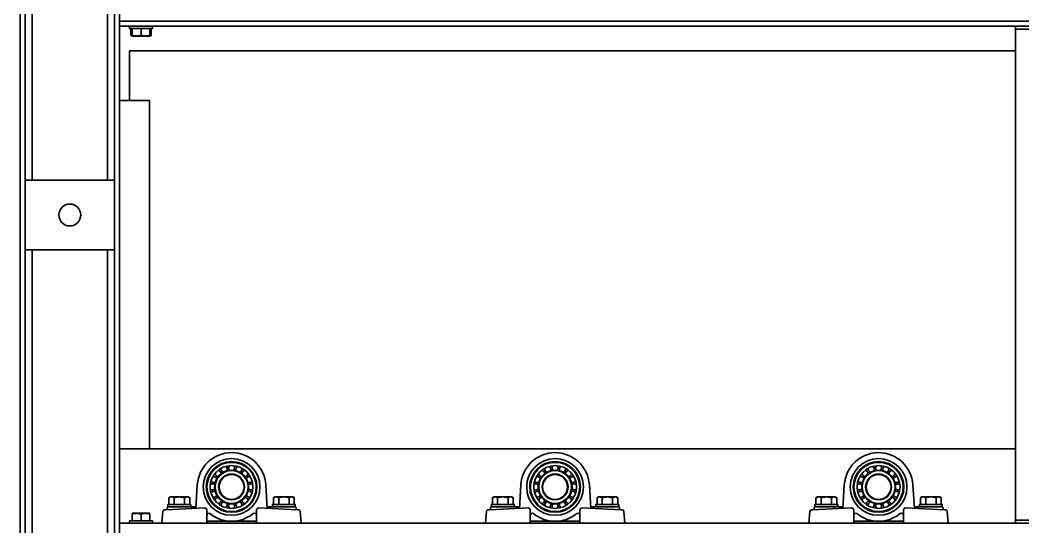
# Model space of a CAD drawing. Header units: millimetres. Extents: x -8400 to 8400, y -5940 to 5940.
# Drawn here: x -5671 to -4664, y 1537 to 2047 of the extents above; entities that cross this region are included whole.
import ezdxf

# ---------------------------------------------------------------- set-up
doc = ezdxf.new("R2010")
doc.units = ezdxf.units.MM
doc.layers.add('粗实线层', color=7, linetype='Continuous', lineweight=35)

msp = doc.modelspace()

# ---------------------------------------------------------------- linework, layer by layer
at = {"layer": '粗实线层', "linetype": 'Continuous', "lineweight": 35}
for points in [[(-5671.342, -151.23), (-5671.342, 4440.77)], [(-5666.342, -151.23), (-5666.342, 4440.77)], [(-5576.342, -151.23), (-5576.342, 4440.77)], [(-5571.342, 4440.77), (-5571.342, -151.23)], [(-5659.342, 1885.825), (-5659.342, 2415.77)], [(-5583.342, 2415.77), (-5583.342, 1885.825)], [(-5571.342, 2045.77), (-1771.342, 2045.77)], [(-5571.342, 2043.204), (-5571.342, 2040.77), (-1771.342, 2040.77), (-1771.342, 2043.204)], [(-5561.342, 2040.77), (-5561.342, 2038.27), (-5561.235, 2038.27), (-5560.916, 2038.27), (-5560.39, 2038.27), (-5559.668, 2038.27), (-5558.763, 2038.27), (-5557.691, 2038.27), (-5556.474, 2038.27), (-5555.133, 2038.27), (-5553.693, 2038.27), (-5552.182, 2038.27), (-5550.627, 2038.27), (-5549.057, 2038.27), (-5547.502, 2038.27), (-5545.991, 2038.27), (-5544.551, 2038.27), (-5543.21, 2038.27), (-5541.993, 2038.27), (-5540.921, 2038.27), (-5540.016, 2038.27), (-5539.294, 2038.27), (-5538.769, 2038.27), (-5538.449, 2038.27), (-5538.342, 2038.27), (-5538.342, 2040.77)], [(-5558.842, 2030.872), (-5559.158, 2030.986), (-5559.283, 2031.041), (-5559.407, 2031.102), (-5559.469, 2031.135), (-5559.531, 2031.169), (-5559.593, 2031.204), (-5559.655, 2031.241), (-5559.902, 2031.399), (-5560.146, 2031.574), (-5560.146, 2038.27)], [(-5559.585, 2031.199), (-5558.842, 2030.77), (-5558.705, 2030.77), (-5558.299, 2030.77), (-5557.636, 2030.77), (-5556.736, 2030.77), (-5555.627, 2030.77), (-5554.342, 2030.77), (-5554.485, 2030.771), (-5554.629, 2030.774), (-5554.701, 2030.776), (-5554.773, 2030.778), (-5554.844, 2030.781), (-5554.916, 2030.784), (-5555.202, 2030.802), (-5555.487, 2030.826), (-5556.054, 2030.894), (-5556.618, 2030.987), (-5557.736, 2031.241), (-5558.842, 2031.574), (-5558.842, 2038.27)], [(-5549.842, 2038.27), (-5549.842, 2031.574), (-5550.951, 2031.241), (-5552.069, 2030.987), (-5552.632, 2030.894), (-5553.199, 2030.826), (-5553.769, 2030.784), (-5554.342, 2030.77), (-5552.92, 2030.77), (-5551.405, 2030.77), (-5549.842, 2030.77), (-5548.279, 2030.77), (-5546.764, 2030.77), (-5545.342, 2030.77), (-5544.057, 2030.77), (-5542.948, 2030.77), (-5542.048, 2030.77), (-5541.385, 2030.77), (-5540.979, 2030.77), (-5540.842, 2030.77), (-5540.099, 2031.199)], [(-5549.842, 2031.574), (-5548.736, 2031.241), (-5547.618, 2030.987), (-5547.054, 2030.894), (-5546.487, 2030.826), (-5546.202, 2030.802), (-5545.916, 2030.784), (-5545.844, 2030.781), (-5545.772, 2030.778), (-5545.701, 2030.776), (-5545.629, 2030.774), (-5545.485, 2030.771), (-5545.342, 2030.77), (-5544.769, 2030.784), (-5544.199, 2030.826), (-5543.632, 2030.894), (-5543.069, 2030.987), (-5541.95, 2031.241), (-5540.842, 2031.574), (-5540.842, 2038.27)], [(-5540.839, 2031.062), (-5539.538, 2031.574), (-5539.538, 2038.27)], [(-4671.342, 1543.77), (-4671.342, 1543.873), (-4671.342, 1544.172), (-4671.342, 1544.649), (-4671.342, 1545.27), (-4671.342, 1545.994), (-4671.342, 1546.77), (-4671.342, 2034.77), (-4671.342, 2035.547), (-4671.342, 2036.27), (-4671.342, 2036.892), (-4671.342, 2037.368), (-4671.342, 2037.668), (-4671.342, 2037.77)], [(-5560.146, 2031.574), (-5558.843, 2031.061)], [(-5540.842, 2030.873), (-5540.769, 2030.895), (-5540.643, 2030.939), (-5540.518, 2030.989), (-5540.27, 2031.106), (-5540.024, 2031.243), (-5539.78, 2031.4), (-5539.538, 2031.574)], [(-4671.333, 2015.771), (-5561.342, 2015.771), (-5561.342, 1965.764)], [(-5571.342, 1965.77), (-5541.342, 1965.77), (-5541.342, 1615.77), (-5571.342, 1615.77)], [(-5659.342, 1285.779), (-5659.342, 1815.797)], [(-5583.342, 1815.797), (-5583.342, 1285.779)], [(-5541.326, 1615.77), (-4671.333, 1615.77)], [(-5521.734, 1559.77), (-5521.734, 1566.467), (-5521.094, 1566.8), (-5520.449, 1567.054), (-5520.123, 1567.147), (-5519.796, 1567.215), (-5519.467, 1567.256), (-5519.136, 1567.27), (-5519.053, 1567.269), (-5518.971, 1567.267), (-5518.929, 1567.265), (-5518.888, 1567.262), (-5518.846, 1567.26), (-5518.805, 1567.256), (-5518.64, 1567.239), (-5518.475, 1567.214), (-5518.148, 1567.146), (-5517.822, 1567.053), (-5517.177, 1566.799), (-5516.538, 1566.467), (-5516.538, 1559.77)], [(-5500.95, 1566.467), (-5502.342, 1567.27), (-5502.479, 1567.27), (-5502.885, 1567.27), (-5503.548, 1567.27), (-5504.448, 1567.27), (-5505.557, 1567.27), (-5506.842, 1567.27), (-5508.264, 1567.27), (-5509.779, 1567.27), (-5511.342, 1567.27), (-5512.905, 1567.27), (-5514.42, 1567.27), (-5515.842, 1567.27), (-5517.127, 1567.27), (-5518.236, 1567.27), (-5519.136, 1567.27), (-5519.799, 1567.27), (-5520.205, 1567.27), (-5520.342, 1567.27), (-5521.734, 1566.467)], [(-5516.538, 1566.467), (-5515.901, 1566.642), (-5515.258, 1566.8), (-5515.096, 1566.836), (-5514.934, 1566.872), (-5514.772, 1566.906), (-5514.61, 1566.939), (-5514.285, 1566.999), (-5513.96, 1567.055), (-5513.308, 1567.148), (-5512.655, 1567.215), (-5511.999, 1567.256), (-5511.342, 1567.27), (-5510.682, 1567.256), (-5510.02, 1567.214), (-5509.937, 1567.207), (-5509.854, 1567.2), (-5509.771, 1567.192), (-5509.689, 1567.183), (-5509.524, 1567.166), (-5509.359, 1567.146), (-5509.031, 1567.102), (-5508.705, 1567.052), (-5508.057, 1566.935), (-5507.415, 1566.797), (-5506.778, 1566.641), (-5506.146, 1566.467), (-5506.146, 1559.77)], [(-5506.146, 1566.467), (-5505.506, 1566.8), (-5504.86, 1567.054), (-5504.535, 1567.147), (-5504.208, 1567.215), (-5503.879, 1567.256), (-5503.548, 1567.27), (-5503.465, 1567.269), (-5503.382, 1567.267), (-5503.341, 1567.265), (-5503.299, 1567.262), (-5503.258, 1567.26), (-5503.216, 1567.256), (-5503.051, 1567.239), (-5502.887, 1567.214), (-5502.559, 1567.146), (-5502.234, 1567.053), (-5501.589, 1566.799), (-5500.95, 1566.467), (-5500.95, 1559.77)], [(-5416.734, 1566.467), (-5415.342, 1567.27), (-5415.205, 1567.27), (-5414.799, 1567.27), (-5414.136, 1567.27), (-5414.467, 1567.256), (-5414.796, 1567.215), (-5415.123, 1567.147), (-5415.449, 1567.054), (-5416.094, 1566.8), (-5416.734, 1566.467), (-5416.734, 1559.77)], [(-5395.95, 1559.77), (-5395.95, 1566.467), (-5396.588, 1566.799), (-5397.234, 1567.053), (-5397.559, 1567.146), (-5397.887, 1567.214), (-5398.051, 1567.239), (-5398.216, 1567.256), (-5398.258, 1567.26), (-5398.299, 1567.262), (-5398.341, 1567.265), (-5398.382, 1567.267), (-5398.465, 1567.269), (-5398.548, 1567.27), (-5399.448, 1567.27), (-5400.557, 1567.27), (-5401.842, 1567.27), (-5403.264, 1567.27), (-5404.779, 1567.27), (-5406.342, 1567.27), (-5407.905, 1567.27), (-5409.42, 1567.27), (-5410.842, 1567.27), (-5412.127, 1567.27), (-5413.236, 1567.27), (-5414.136, 1567.27), (-5414.053, 1567.269), (-5413.971, 1567.267), (-5413.929, 1567.265), (-5413.888, 1567.262), (-5413.846, 1567.26), (-5413.805, 1567.256), (-5413.64, 1567.239), (-5413.475, 1567.214), (-5413.148, 1567.146), (-5412.822, 1567.053), (-5412.177, 1566.799), (-5411.538, 1566.467), (-5411.538, 1559.77)], [(-5411.538, 1566.467), (-5410.901, 1566.642), (-5410.258, 1566.8), (-5410.096, 1566.836), (-5409.934, 1566.872), (-5409.772, 1566.906), (-5409.61, 1566.939), (-5409.285, 1566.999), (-5408.96, 1567.055), (-5408.308, 1567.148), (-5407.655, 1567.215), (-5407, 1567.256), (-5406.342, 1567.27), (-5405.682, 1567.256), (-5405.02, 1567.214), (-5404.937, 1567.207), (-5404.854, 1567.2), (-5404.771, 1567.192), (-5404.689, 1567.183), (-5404.524, 1567.166), (-5404.359, 1567.146), (-5404.031, 1567.102), (-5403.705, 1567.052), (-5403.057, 1566.935), (-5402.415, 1566.797), (-5401.778, 1566.641), (-5401.146, 1566.467), (-5401.146, 1559.77)], [(-5401.146, 1566.467), (-5400.506, 1566.8), (-5399.86, 1567.054), (-5399.535, 1567.147), (-5399.208, 1567.215), (-5398.879, 1567.256), (-5398.548, 1567.27), (-5397.885, 1567.27), (-5397.479, 1567.27), (-5397.342, 1567.27), (-5395.95, 1566.467)], [(-5196.734, 1566.467), (-5195.342, 1567.27), (-5195.205, 1567.27), (-5194.799, 1567.27), (-5194.136, 1567.27), (-5194.467, 1567.256), (-5194.796, 1567.215), (-5195.123, 1567.147), (-5195.449, 1567.054), (-5196.094, 1566.8), (-5196.734, 1566.467), (-5196.734, 1559.77)], [(-5175.95, 1566.467), (-5177.342, 1567.27), (-5177.479, 1567.27), (-5177.885, 1567.27), (-5178.548, 1567.27), (-5179.448, 1567.27), (-5180.557, 1567.27), (-5181.842, 1567.27), (-5183.264, 1567.27), (-5184.779, 1567.27), (-5186.342, 1567.27), (-5187.905, 1567.27), (-5189.42, 1567.27), (-5190.842, 1567.27), (-5192.127, 1567.27), (-5193.236, 1567.27), (-5194.136, 1567.27), (-5194.053, 1567.269), (-5193.971, 1567.267), (-5193.929, 1567.265), (-5193.888, 1567.262), (-5193.846, 1567.26), (-5193.805, 1567.256), (-5193.64, 1567.239), (-5193.475, 1567.214), (-5193.148, 1567.146), (-5192.822, 1567.053), (-5192.177, 1566.799), (-5191.538, 1566.467)], [(-5191.538, 1559.77), (-5191.538, 1566.467), (-5190.901, 1566.642), (-5190.258, 1566.8), (-5190.096, 1566.836), (-5189.934, 1566.872), (-5189.772, 1566.906), (-5189.61, 1566.939), (-5189.285, 1566.999), (-5188.96, 1567.055), (-5188.308, 1567.148), (-5187.655, 1567.215), (-5186.999, 1567.256), (-5186.342, 1567.27), (-5185.682, 1567.256), (-5185.02, 1567.214), (-5184.937, 1567.207), (-5184.854, 1567.2), (-5184.771, 1567.192), (-5184.689, 1567.183), (-5184.524, 1567.166), (-5184.359, 1567.146), (-5184.031, 1567.102), (-5183.705, 1567.052), (-5183.057, 1566.935), (-5182.415, 1566.797), (-5181.778, 1566.641), (-5181.146, 1566.467), (-5181.146, 1559.77)], [(-5181.146, 1566.467), (-5180.506, 1566.8), (-5179.86, 1567.054), (-5179.535, 1567.147), (-5179.208, 1567.215), (-5178.879, 1567.256), (-5178.548, 1567.27), (-5178.465, 1567.269), (-5178.382, 1567.267), (-5178.341, 1567.265), (-5178.299, 1567.262), (-5178.258, 1567.26), (-5178.216, 1567.256), (-5178.051, 1567.239), (-5177.887, 1567.214), (-5177.559, 1567.146), (-5177.234, 1567.053), (-5176.588, 1566.799), (-5175.95, 1566.467), (-5175.95, 1559.77)], [(-5091.734, 1566.467), (-5090.342, 1567.27), (-5090.205, 1567.27), (-5089.799, 1567.27), (-5089.136, 1567.27), (-5089.467, 1567.256), (-5089.796, 1567.215), (-5090.123, 1567.147), (-5090.449, 1567.054), (-5091.094, 1566.8), (-5091.734, 1566.467), (-5091.734, 1559.77)], [(-5070.95, 1566.467), (-5072.342, 1567.27), (-5072.479, 1567.27), (-5072.885, 1567.27), (-5073.548, 1567.27), (-5074.448, 1567.27), (-5075.557, 1567.27), (-5076.842, 1567.27), (-5078.264, 1567.27), (-5079.779, 1567.27), (-5081.342, 1567.27), (-5082.905, 1567.27), (-5084.42, 1567.27), (-5085.842, 1567.27), (-5087.127, 1567.27), (-5088.236, 1567.27), (-5089.136, 1567.27), (-5089.053, 1567.269), (-5088.971, 1567.267), (-5088.929, 1567.265), (-5088.888, 1567.262), (-5088.846, 1567.26), (-5088.805, 1567.256), (-5088.64, 1567.239), (-5088.475, 1567.214), (-5088.148, 1567.146), (-5087.822, 1567.053), (-5087.177, 1566.799), (-5086.538, 1566.467), (-5086.538, 1559.77)], [(-5086.538, 1566.467), (-5085.901, 1566.642), (-5085.258, 1566.8), (-5085.096, 1566.836), (-5084.934, 1566.872), (-5084.772, 1566.906), (-5084.61, 1566.939), (-5084.285, 1566.999), (-5083.96, 1567.055), (-5083.308, 1567.148), (-5082.655, 1567.215), (-5081.999, 1567.256), (-5081.342, 1567.27), (-5080.682, 1567.256), (-5080.02, 1567.214), (-5079.937, 1567.207), (-5079.854, 1567.2), (-5079.771, 1567.192), (-5079.689, 1567.183), (-5079.524, 1567.166), (-5079.359, 1567.146), (-5079.031, 1567.102), (-5078.705, 1567.052), (-5078.057, 1566.935), (-5077.415, 1566.797), (-5076.778, 1566.641), (-5076.146, 1566.467)], [(-5076.146, 1559.77), (-5076.146, 1566.467), (-5075.506, 1566.8), (-5074.86, 1567.054), (-5074.535, 1567.147), (-5074.208, 1567.215), (-5073.879, 1567.256), (-5073.548, 1567.27), (-5073.465, 1567.269), (-5073.382, 1567.267), (-5073.341, 1567.265), (-5073.299, 1567.262), (-5073.258, 1567.26), (-5073.216, 1567.256), (-5073.051, 1567.239), (-5072.887, 1567.214), (-5072.559, 1567.146), (-5072.234, 1567.053), (-5071.589, 1566.799), (-5070.95, 1566.467), (-5070.95, 1559.77)], [(-4871.734, 1559.77), (-4871.734, 1566.467), (-4871.094, 1566.8), (-4870.449, 1567.054), (-4870.123, 1567.147), (-4869.796, 1567.215), (-4869.467, 1567.256), (-4869.136, 1567.27), (-4869.053, 1567.269), (-4868.971, 1567.267), (-4868.929, 1567.265), (-4868.888, 1567.262), (-4868.846, 1567.26), (-4868.805, 1567.256), (-4868.64, 1567.239), (-4868.475, 1567.214), (-4868.148, 1567.146), (-4867.822, 1567.053), (-4867.177, 1566.799), (-4866.538, 1566.467), (-4866.538, 1559.77)], [(-4850.95, 1566.467), (-4852.342, 1567.27), (-4852.479, 1567.27), (-4852.885, 1567.27), (-4853.548, 1567.27), (-4854.448, 1567.27), (-4855.557, 1567.27), (-4856.842, 1567.27), (-4858.264, 1567.27), (-4859.779, 1567.27), (-4861.342, 1567.27), (-4862.905, 1567.27), (-4864.42, 1567.27), (-4865.842, 1567.27), (-4867.127, 1567.27), (-4868.236, 1567.27), (-4869.136, 1567.27), (-4869.799, 1567.27), (-4870.205, 1567.27), (-4870.342, 1567.27), (-4871.734, 1566.467)], [(-4866.538, 1566.467), (-4865.901, 1566.642), (-4865.258, 1566.8), (-4865.096, 1566.836), (-4864.934, 1566.872), (-4864.772, 1566.906), (-4864.61, 1566.939), (-4864.285, 1566.999), (-4863.96, 1567.055), (-4863.308, 1567.148), (-4862.655, 1567.215), (-4861.999, 1567.256), (-4861.342, 1567.27), (-4860.682, 1567.256), (-4860.02, 1567.214), (-4859.937, 1567.207), (-4859.854, 1567.2), (-4859.771, 1567.192), (-4859.689, 1567.183), (-4859.524, 1567.166), (-4859.359, 1567.146), (-4859.031, 1567.102), (-4858.705, 1567.052), (-4858.057, 1566.935), (-4857.415, 1566.797), (-4856.778, 1566.641), (-4856.146, 1566.467)], [(-4856.146, 1559.77), (-4856.146, 1566.467), (-4855.506, 1566.8), (-4854.86, 1567.054), (-4854.535, 1567.147), (-4854.208, 1567.215), (-4853.879, 1567.256), (-4853.548, 1567.27), (-4853.465, 1567.269), (-4853.382, 1567.267), (-4853.341, 1567.265), (-4853.299, 1567.262), (-4853.258, 1567.26), (-4853.216, 1567.256), (-4853.051, 1567.239), (-4852.887, 1567.214), (-4852.559, 1567.146), (-4852.234, 1567.053), (-4851.588, 1566.799), (-4850.95, 1566.467), (-4850.95, 1559.77)], [(-4766.734, 1566.467), (-4765.342, 1567.27), (-4765.205, 1567.27), (-4764.799, 1567.27), (-4764.136, 1567.27), (-4764.467, 1567.256), (-4764.796, 1567.215), (-4765.123, 1567.147), (-4765.449, 1567.054), (-4766.094, 1566.8), (-4766.734, 1566.467), (-4766.734, 1559.77)], [(-4745.95, 1559.77), (-4745.95, 1566.467), (-4746.588, 1566.799), (-4747.234, 1567.053), (-4747.559, 1567.146), (-4747.887, 1567.214), (-4748.051, 1567.239), (-4748.216, 1567.256), (-4748.258, 1567.26), (-4748.299, 1567.262), (-4748.341, 1567.265), (-4748.382, 1567.267), (-4748.465, 1567.269), (-4748.548, 1567.27), (-4749.448, 1567.27), (-4750.557, 1567.27), (-4751.842, 1567.27), (-4753.264, 1567.27), (-4754.779, 1567.27), (-4756.342, 1567.27), (-4757.905, 1567.27), (-4759.42, 1567.27), (-4760.842, 1567.27), (-4762.127, 1567.27), (-4763.236, 1567.27), (-4764.136, 1567.27), (-4764.053, 1567.269), (-4763.971, 1567.267), (-4763.929, 1567.265), (-4763.888, 1567.262), (-4763.846, 1567.26), (-4763.805, 1567.256), (-4763.64, 1567.239), (-4763.475, 1567.214), (-4763.148, 1567.146), (-4762.822, 1567.053), (-4762.177, 1566.799), (-4761.538, 1566.467)], [(-4761.538, 1559.77), (-4761.538, 1566.467), (-4760.901, 1566.642), (-4760.258, 1566.8), (-4760.096, 1566.836), (-4759.934, 1566.872), (-4759.772, 1566.906), (-4759.61, 1566.939), (-4759.285, 1566.999), (-4758.96, 1567.055), (-4758.308, 1567.148), (-4757.655, 1567.215), (-4756.999, 1567.256), (-4756.342, 1567.27), (-4755.682, 1567.256), (-4755.02, 1567.214), (-4754.937, 1567.207), (-4754.854, 1567.2), (-4754.771, 1567.192), (-4754.689, 1567.183), (-4754.524, 1567.166), (-4754.359, 1567.146), (-4754.031, 1567.102), (-4753.705, 1567.052), (-4753.057, 1566.935), (-4752.415, 1566.797), (-4751.778, 1566.641), (-4751.146, 1566.467), (-4751.146, 1559.77)], [(-4751.146, 1566.467), (-4750.506, 1566.8), (-4749.86, 1567.054), (-4749.535, 1567.147), (-4749.208, 1567.215), (-4748.879, 1567.256), (-4748.548, 1567.27), (-4747.885, 1567.27), (-4747.479, 1567.27), (-4747.342, 1567.27), (-4745.95, 1566.467)], [(-5524.902, 1554.414), (-5485.932, 1556.167)], [(-5499.842, 1557.27), (-5499.842, 1559.77), (-5499.949, 1559.77), (-5500.268, 1559.77), (-5500.794, 1559.77), (-5501.516, 1559.77), (-5502.421, 1559.77), (-5503.493, 1559.77), (-5504.71, 1559.77), (-5506.051, 1559.77), (-5507.491, 1559.77), (-5509.002, 1559.77), (-5510.557, 1559.77), (-5512.127, 1559.77), (-5513.682, 1559.77), (-5515.193, 1559.77), (-5516.633, 1559.77), (-5517.974, 1559.77), (-5519.191, 1559.77), (-5520.263, 1559.77), (-5521.168, 1559.77), (-5521.89, 1559.77), (-5522.416, 1559.77), (-5522.735, 1559.77), (-5522.842, 1559.77), (-5522.842, 1557.27), (-5522.731, 1557.27), (-5522.4, 1557.27), (-5521.856, 1557.27), (-5521.11, 1557.27), (-5520.174, 1557.27), (-5519.069, 1557.27), (-5517.814, 1557.27), (-5516.434, 1557.27), (-5514.956, 1557.27), (-5513.409, 1557.27), (-5511.821, 1557.27), (-5510.225, 1557.27), (-5508.649, 1557.27), (-5507.126, 1557.27), (-5505.684, 1557.27), (-5504.352, 1557.27), (-5503.154, 1557.27)], [(-5494.661, 1557.27), (-5513.996, 1557.27)], [(-5494.661, 1557.27), (-5503.154, 1557.27)], [(-5483.842, 1540.77), (-5483.842, 1554.17)], [(-5461.842, 1560.537), (-5461.842, 1560.535)], [(-5461.681, 1560.509), (-5461.442, 1560.271), (-5461.337, 1560.271), (-5461.029, 1560.271), (-5460.545, 1560.271), (-5459.922, 1560.271), (-5459.212, 1560.271), (-5458.472, 1560.271), (-5457.762, 1560.271), (-5457.139, 1560.271), (-5456.655, 1560.271), (-5456.347, 1560.271), (-5456.242, 1560.271), (-5456.003, 1560.509)], [(-5455.842, 1560.535), (-5455.842, 1560.537), (-5455.842, 1560.537)], [(-5423.023, 1557.27), (-5414.53, 1557.27)], [(-5414.53, 1557.27), (-5413.332, 1557.27), (-5412, 1557.27), (-5410.558, 1557.27), (-5409.035, 1557.27), (-5407.459, 1557.27), (-5405.863, 1557.27), (-5404.275, 1557.27), (-5402.728, 1557.27), (-5401.25, 1557.27), (-5399.87, 1557.27), (-5398.615, 1557.27), (-5397.51, 1557.27), (-5396.574, 1557.27), (-5395.828, 1557.27), (-5395.284, 1557.27), (-5394.953, 1557.27), (-5394.842, 1557.27), (-5394.842, 1559.77), (-5394.949, 1559.77), (-5395.268, 1559.77), (-5395.794, 1559.77), (-5396.516, 1559.77), (-5397.421, 1559.77), (-5398.493, 1559.77), (-5399.71, 1559.77), (-5401.051, 1559.77), (-5402.491, 1559.77), (-5404.002, 1559.77), (-5405.557, 1559.77), (-5407.127, 1559.77), (-5408.682, 1559.77), (-5410.193, 1559.77), (-5411.633, 1559.77), (-5412.974, 1559.77), (-5414.191, 1559.77), (-5415.263, 1559.77), (-5416.168, 1559.77), (-5416.89, 1559.77), (-5417.416, 1559.77), (-5417.735, 1559.77), (-5417.842, 1559.77), (-5417.842, 1557.27)], [(-5388.842, 1540.77), (-5389.872, 1552.544)], [(-5202.812, 1552.544), (-5203.842, 1540.77)], [(-5199.902, 1554.414), (-5160.932, 1556.167)], [(-5174.842, 1557.27), (-5174.842, 1559.77), (-5174.949, 1559.77), (-5175.268, 1559.77), (-5175.794, 1559.77), (-5176.516, 1559.77), (-5177.421, 1559.77), (-5178.493, 1559.77), (-5179.71, 1559.77), (-5181.051, 1559.77), (-5182.491, 1559.77), (-5184.002, 1559.77), (-5185.557, 1559.77), (-5187.127, 1559.77), (-5188.682, 1559.77), (-5190.193, 1559.77), (-5191.633, 1559.77), (-5192.974, 1559.77), (-5194.191, 1559.77), (-5195.263, 1559.77), (-5196.168, 1559.77), (-5196.89, 1559.77), (-5197.416, 1559.77), (-5197.735, 1559.77), (-5197.842, 1559.77), (-5197.842, 1557.27), (-5197.731, 1557.27), (-5197.4, 1557.27), (-5196.856, 1557.27), (-5196.109, 1557.27), (-5195.174, 1557.27), (-5194.069, 1557.27), (-5192.814, 1557.27), (-5191.434, 1557.27), (-5189.956, 1557.27), (-5188.409, 1557.27), (-5186.821, 1557.27), (-5185.225, 1557.27), (-5183.649, 1557.27), (-5182.126, 1557.27), (-5180.684, 1557.27), (-5179.352, 1557.27), (-5178.154, 1557.27)], [(-5169.661, 1557.27), (-5188.995, 1557.27)], [(-5169.661, 1557.27), (-5178.154, 1557.27)], [(-5158.842, 1540.77), (-5158.842, 1554.17)], [(-5136.842, 1560.537), (-5136.842, 1560.535)], [(-5136.681, 1560.509), (-5136.442, 1560.271), (-5136.337, 1560.271), (-5136.029, 1560.271), (-5135.545, 1560.271), (-5134.922, 1560.271), (-5134.212, 1560.271), (-5133.472, 1560.271), (-5132.762, 1560.271), (-5132.139, 1560.271), (-5131.655, 1560.271), (-5131.347, 1560.271), (-5131.242, 1560.271), (-5131.003, 1560.509)], [(-5130.842, 1560.535), (-5130.842, 1560.537), (-5130.842, 1560.537)], [(-5108.842, 1554.17), (-5108.842, 1540.77)], [(-5098.023, 1557.27), (-5089.53, 1557.27)], [(-5089.53, 1557.27), (-5088.332, 1557.27), (-5087, 1557.27), (-5085.558, 1557.27), (-5084.035, 1557.27), (-5082.459, 1557.27), (-5080.863, 1557.27), (-5079.275, 1557.27), (-5077.728, 1557.27), (-5076.25, 1557.27), (-5074.87, 1557.27), (-5073.615, 1557.27), (-5072.51, 1557.27), (-5071.574, 1557.27), (-5070.828, 1557.27), (-5070.284, 1557.27), (-5069.953, 1557.27), (-5069.842, 1557.27), (-5069.842, 1559.77), (-5069.949, 1559.77), (-5070.268, 1559.77), (-5070.794, 1559.77), (-5071.516, 1559.77), (-5072.421, 1559.77), (-5073.493, 1559.77), (-5074.71, 1559.77), (-5076.051, 1559.77), (-5077.491, 1559.77), (-5079.002, 1559.77), (-5080.557, 1559.77), (-5082.127, 1559.77), (-5083.682, 1559.77), (-5085.193, 1559.77), (-5086.633, 1559.77), (-5087.974, 1559.77), (-5089.191, 1559.77), (-5090.263, 1559.77), (-5091.168, 1559.77), (-5091.89, 1559.77), (-5092.415, 1559.77), (-5092.735, 1559.77), (-5092.842, 1559.77), (-5092.842, 1557.27)], [(-5063.842, 1540.77), (-5064.872, 1552.544)], [(-4849.842, 1557.27), (-4849.842, 1559.77), (-4849.949, 1559.77), (-4850.268, 1559.77), (-4850.794, 1559.77), (-4851.516, 1559.77), (-4852.421, 1559.77), (-4853.493, 1559.77), (-4854.71, 1559.77), (-4856.051, 1559.77), (-4857.491, 1559.77), (-4859.002, 1559.77), (-4860.557, 1559.77), (-4862.127, 1559.77), (-4863.682, 1559.77), (-4865.193, 1559.77), (-4866.633, 1559.77), (-4867.974, 1559.77), (-4869.191, 1559.77), (-4870.263, 1559.77), (-4871.168, 1559.77), (-4871.89, 1559.77), (-4872.415, 1559.77), (-4872.735, 1559.77), (-4872.842, 1559.77), (-4872.842, 1557.27), (-4872.731, 1557.27), (-4872.4, 1557.27), (-4871.856, 1557.27), (-4871.11, 1557.27), (-4870.174, 1557.27), (-4869.069, 1557.27), (-4867.814, 1557.27), (-4866.434, 1557.27), (-4864.956, 1557.27), (-4863.409, 1557.27), (-4861.821, 1557.27), (-4860.225, 1557.27), (-4858.649, 1557.27), (-4857.126, 1557.27), (-4855.684, 1557.27), (-4854.352, 1557.27), (-4853.154, 1557.27), (-4844.661, 1557.27)], [(-4844.661, 1557.27), (-4863.995, 1557.27)], [(-4811.842, 1560.537), (-4811.842, 1560.535)], [(-4811.681, 1560.509), (-4811.442, 1560.271), (-4811.337, 1560.271), (-4811.029, 1560.271), (-4810.545, 1560.271), (-4809.922, 1560.271), (-4809.212, 1560.271), (-4808.472, 1560.271), (-4807.762, 1560.271), (-4807.139, 1560.271), (-4806.655, 1560.271), (-4806.347, 1560.271), (-4806.242, 1560.271), (-4806.003, 1560.509)], [(-4805.842, 1560.535), (-4805.842, 1560.537), (-4805.842, 1560.537)], [(-4773.023, 1557.27), (-4764.53, 1557.27)], [(-4764.53, 1557.27), (-4763.332, 1557.27), (-4762, 1557.27), (-4760.558, 1557.27), (-4759.035, 1557.27), (-4757.459, 1557.27), (-4755.863, 1557.27), (-4754.275, 1557.27), (-4752.728, 1557.27), (-4751.25, 1557.27), (-4749.87, 1557.27), (-4748.615, 1557.27), (-4747.51, 1557.27), (-4746.574, 1557.27), (-4745.827, 1557.27), (-4745.284, 1557.27), (-4744.953, 1557.27), (-4744.842, 1557.27), (-4744.842, 1559.77), (-4744.949, 1559.77), (-4745.268, 1559.77), (-4745.794, 1559.77), (-4746.516, 1559.77), (-4747.421, 1559.77), (-4748.493, 1559.77), (-4749.71, 1559.77), (-4751.051, 1559.77), (-4752.491, 1559.77), (-4754.002, 1559.77), (-4755.557, 1559.77), (-4757.127, 1559.77), (-4758.682, 1559.77), (-4760.193, 1559.77), (-4761.633, 1559.77), (-4762.974, 1559.77), (-4764.191, 1559.77), (-4765.263, 1559.77), (-4766.168, 1559.77), (-4766.89, 1559.77), (-4767.416, 1559.77), (-4767.735, 1559.77), (-4767.842, 1559.77), (-4767.842, 1557.27)], [(-4738.842, 1540.77), (-4739.872, 1552.544)], [(-5538.342, 1540.77), (-5538.342, 1543.27), (-5538.449, 1543.27), (-5538.769, 1543.27), (-5539.294, 1543.27), (-5540.016, 1543.27), (-5540.921, 1543.27), (-5541.993, 1543.27), (-5543.21, 1543.27), (-5544.551, 1543.27), (-5545.991, 1543.27), (-5547.502, 1543.27), (-5549.057, 1543.27), (-5550.627, 1543.27), (-5552.182, 1543.27), (-5553.693, 1543.27), (-5555.133, 1543.27), (-5556.474, 1543.27), (-5557.691, 1543.27), (-5558.763, 1543.27), (-5559.668, 1543.27), (-5560.39, 1543.27), (-5560.916, 1543.27), (-5561.235, 1543.27), (-5561.342, 1543.27), (-5561.342, 1540.77)], [(-5558.842, 1550.77), (-5558.705, 1550.77), (-5558.299, 1550.77), (-5557.636, 1550.77), (-5556.736, 1550.77), (-5555.627, 1550.77), (-5554.342, 1550.77), (-5552.92, 1550.77), (-5551.405, 1550.77), (-5549.842, 1550.77), (-5548.279, 1550.77), (-5546.764, 1550.77), (-5545.342, 1550.77), (-5545.199, 1550.77), (-5545.055, 1550.767), (-5544.983, 1550.765), (-5544.911, 1550.762), (-5544.84, 1550.76), (-5544.768, 1550.756), (-5544.482, 1550.739), (-5544.197, 1550.715), (-5543.63, 1550.647), (-5543.066, 1550.553), (-5541.948, 1550.299), (-5540.842, 1549.967), (-5540.842, 1543.27)], [(-5558.842, 1543.27), (-5558.842, 1549.967), (-5557.733, 1550.3), (-5556.615, 1550.554), (-5556.052, 1550.647), (-5555.485, 1550.715), (-5554.915, 1550.756), (-5554.342, 1550.77), (-5554.199, 1550.77), (-5554.055, 1550.767), (-5553.983, 1550.765), (-5553.912, 1550.762), (-5553.84, 1550.76), (-5553.768, 1550.756), (-5553.482, 1550.739), (-5553.197, 1550.715), (-5552.63, 1550.647), (-5552.066, 1550.553), (-5550.948, 1550.299), (-5549.842, 1549.967), (-5548.733, 1550.3), (-5547.615, 1550.554), (-5547.052, 1550.647), (-5546.485, 1550.715), (-5545.915, 1550.756), (-5545.342, 1550.77), (-5544.057, 1550.77), (-5542.948, 1550.77), (-5542.048, 1550.77), (-5541.385, 1550.77), (-5540.979, 1550.77), (-5540.842, 1550.77)], [(-5549.842, 1549.967), (-5549.842, 1543.27)], [(-1771.342, 1538.337), (-1771.342, 1540.77), (-5571.342, 1540.77), (-5571.342, 1538.337)]]:
    msp.add_lwpolyline(points, dxfattribs=at)
for points in [[(-4621.342, 2040.77), (-4621.342, 2037.77), (-4671.342, 2037.77), (-4671.342, 2040.77)], [(-5576.342, 1885.77), (-5666.342, 1885.77), (-5666.342, 1815.77), (-5576.342, 1815.77)], [(-4621.342, 1540.77), (-4621.342, 1543.77), (-4671.342, 1543.77), (-4671.342, 1540.77)]]:
    msp.add_lwpolyline(points, close=True, dxfattribs=at)
for points in [[(-5494.755, 1555.77), (-5493.275, 1579.426, -0.93936645), (-5424.409, 1579.426), (-5422.929, 1555.77)], [(-5422.929, 1555.77), (-5424.409, 1579.426, 0.93936645), (-5493.275, 1579.425)], [(-5169.755, 1555.77), (-5168.275, 1579.426, -0.9393668), (-5099.409, 1579.426), (-5097.929, 1555.77)], [(-5097.929, 1555.77), (-5099.409, 1579.425, 0.9393668), (-5168.275, 1579.426), (-5169.755, 1555.77)], [(-4844.755, 1555.77), (-4843.275, 1579.426, -0.93936645), (-4774.409, 1579.426), (-4772.929, 1555.77)], [(-4772.929, 1555.77), (-4774.409, 1579.426, 0.93936645), (-4843.275, 1579.425)], [(-5473.741, 1585.457, 0.33525735), (-5476.627, 1587.637, 0.10167878), (-5477.809, 1587.394)], [(-5439.875, 1587.394, 0.10167428), (-5441.057, 1587.637, 0.33526275), (-5443.943, 1585.457)], [(-5148.741, 1585.457, 0.33527058), (-5151.627, 1587.637, 0.10166555), (-5152.809, 1587.394)], [(-5114.875, 1587.394, 0.10167878), (-5116.057, 1587.637, 0.33525735), (-5118.943, 1585.457)], [(-4823.741, 1585.457, 0.33528381), (-4826.627, 1587.637, 0.10167428), (-4827.809, 1587.394)], [(-4789.874, 1587.394, 0.10166555), (-4791.057, 1587.637, 0.33528381), (-4793.943, 1585.457)], [(-5475.74, 1579.132, 0.22921449), (-5478.092, 1580.27, 0.20218731), (-5480.24, 1579.365)], [(-5475.166, 1572.524, 0.12780411), (-5476.627, 1572.904, 0.30677986), (-5479.413, 1571.017)], [(-5438.271, 1571.017, 0.30677462), (-5441.057, 1572.904, 0.12780867), (-5442.518, 1572.524)], [(-5437.444, 1579.365, 0.20218254), (-5439.592, 1580.27, 0.22920614), (-5441.944, 1579.132)], [(-5150.74, 1579.132, 0.22921449), (-5153.092, 1580.27, 0.20218731), (-5155.24, 1579.365)], [(-5150.166, 1572.524, 0.12780411), (-5151.627, 1572.904, 0.30677986), (-5154.413, 1571.017)], [(-5113.272, 1571.017, 0.30677986), (-5116.057, 1572.904, 0.12780411), (-5117.518, 1572.524)], [(-5112.444, 1579.365, 0.20218731), (-5114.592, 1580.27, 0.22921449), (-5116.944, 1579.132)], [(-4825.74, 1579.132, 0.22920614), (-4828.092, 1580.27, 0.20218254), (-4830.24, 1579.365)], [(-4825.166, 1572.524, 0.12780867), (-4826.627, 1572.904, 0.30677462), (-4829.412, 1571.017)], [(-4788.271, 1571.017, 0.30677986), (-4791.057, 1572.904, 0.12781734), (-4792.518, 1572.524)], [(-4787.444, 1579.365, 0.20219577), (-4789.592, 1580.27, 0.22922772), (-4791.944, 1579.132)], [(-5472.107, 1566.638, 0.02908349), (-5472.454, 1566.658, 0.4142178), (-5475.454, 1563.658)], [(-5442.23, 1563.621, 0.41422784), (-5445.23, 1566.658, 0.02906141), (-5445.577, 1566.638)], [(-5147.107, 1566.638, 0.02908349), (-5147.454, 1566.658, 0.41420458), (-5150.454, 1563.658)], [(-5117.23, 1563.621, 0.41422784), (-5120.23, 1566.658, 0.02908349), (-5120.577, 1566.638)], [(-4822.107, 1566.638, 0.02906141), (-4822.454, 1566.658, 0.41421188), (-4825.454, 1563.658)], [(-4792.23, 1563.621, 0.41422784), (-4795.23, 1566.658, 0.02906141), (-4795.577, 1566.638)], [(-5528.842, 1540.77), (-5527.812, 1552.544, -0.37596906), (-5525.909, 1554.368), (-5525.774, 1554.374), (-5525.406, 1554.391), (-5524.902, 1554.414), (-5485.932, 1556.167, -0.42753437), (-5483.842, 1554.17), (-5483.842, 1540.77)], [(-5522.57, 1557.27, 0.41423242), (-5523.57, 1556.27), (-5523.57, 1554.473)], [(-5433.842, 1540.77), (-5433.842, 1554.17, -0.42762225), (-5431.752, 1556.167), (-5392.782, 1554.414), (-5392.278, 1554.391), (-5391.91, 1554.374), (-5391.775, 1554.368, -0.37601074), (-5389.872, 1552.544), (-5388.842, 1540.77)], [(-5394.114, 1554.473), (-5394.114, 1556.27, 0.41421465), (-5395.114, 1557.27)], [(-5203.842, 1540.77), (-5202.812, 1552.544, -0.37596906), (-5200.909, 1554.368), (-5200.774, 1554.374), (-5200.405, 1554.391), (-5199.902, 1554.414), (-5160.932, 1556.167, -0.42754937), (-5158.842, 1554.17), (-5158.842, 1540.77)], [(-5197.57, 1557.27, 0.41419273), (-5198.57, 1556.27), (-5198.57, 1554.473)], [(-5131.747, 1555.873, 0.41420746), (-5131.694, 1560.115, 0.01842713), (-5131.858, 1560.27)], [(-5108.842, 1540.77), (-5108.842, 1554.168, -0.42762225), (-5106.752, 1556.167), (-5067.782, 1554.414), (-5067.278, 1554.391), (-5066.91, 1554.374), (-5066.775, 1554.368, -0.37596906), (-5064.872, 1552.544), (-5063.842, 1540.77)], [(-5069.114, 1554.473), (-5069.114, 1556.27, 0.41419273), (-5070.114, 1557.27)], [(-4878.842, 1540.77), (-4877.812, 1552.544, -0.37601074), (-4875.909, 1554.368), (-4875.774, 1554.374), (-4875.406, 1554.391), (-4874.902, 1554.414), (-4835.932, 1556.167, -0.42752272), (-4833.842, 1554.17), (-4833.842, 1540.77)], [(-4872.57, 1557.27, 0.41419273), (-4873.57, 1556.27), (-4873.57, 1554.473)], [(-4783.842, 1540.77), (-4783.842, 1554.17, -0.0105954), (-4783.84, 1554.259, -0.41421034), (-4781.752, 1556.167), (-4742.782, 1554.414), (-4742.278, 1554.391), (-4741.91, 1554.374), (-4741.775, 1554.368, -0.37596906), (-4739.872, 1552.544), (-4738.842, 1540.77)], [(-4744.114, 1554.473), (-4744.114, 1556.27, 0.41423242), (-4745.114, 1557.27)], [(-5433.842, 1548.929, 0.63129802), (-5437.102, 1550.482, -0.35470876), (-5480.582, 1550.482, 0.63132189), (-5483.842, 1548.929)], [(-5433.842, 1548.929, 0.63129802), (-5437.102, 1550.482, -0.35470876), (-5480.582, 1550.482, 0.63132189), (-5483.842, 1548.929)], [(-5433.842, 1541.77, 0.4142105), (-5434.842, 1542.77), (-5458.842, 1542.77), (-5482.842, 1542.77, 0.41423242), (-5483.842, 1541.77)], [(-5108.842, 1548.929, 0.63129802), (-5112.102, 1550.482, -0.35470962), (-5155.582, 1550.482, 0.63127432), (-5158.842, 1548.929)], [(-5108.842, 1548.929, 0.63129802), (-5112.102, 1550.482, -0.35470962), (-5155.582, 1550.482, 0.63127432), (-5158.842, 1548.929)], [(-5108.842, 1541.77, 0.41425019), (-5109.842, 1542.77), (-5133.842, 1542.77), (-5157.842, 1542.77, 0.41425019), (-5158.842, 1541.77)], [(-4783.842, 1548.929, 0.63132729), (-4787.102, 1550.482, -0.35470876), (-4830.582, 1550.482, 0.63131231), (-4833.842, 1548.929)], [(-4783.842, 1548.929, 0.63132729), (-4787.102, 1550.482, -0.35470876), (-4830.582, 1550.482, 0.63131231), (-4833.842, 1548.929)], [(-4783.842, 1541.77, 0.41425019), (-4784.842, 1542.77), (-4808.842, 1542.77), (-4832.842, 1542.77, 0.4142105), (-4833.842, 1541.77)]]:
    msp.add_lwpolyline(points, format="xyb", dxfattribs=at)
for centre, radius in [((-5621.342, 1850.77), 11), ((-5458.842, 1577.27), 28.5), ((-5458.842, 1577.27), 25.5), ((-5458.842, 1577.27), 25.34), ((-5458.842, 1577.27), 24.739), ((-5133.842, 1577.27), 28.5), ((-5133.842, 1577.27), 25.5), ((-5133.842, 1577.27), 25.34), ((-5133.842, 1577.27), 24.739), ((-4808.842, 1577.27), 28.5), ((-4808.842, 1577.27), 25.5), ((-4808.842, 1577.27), 25.34), ((-4808.842, 1577.27), 24.739), ((-5458.842, 1577.27), 21.5), ((-5458.842, 1577.27), 17), ((-5458.842, 1577.27), 16.5), ((-5133.842, 1577.27), 21.5), ((-5133.842, 1577.27), 17), ((-5133.842, 1577.27), 16.5), ((-4808.842, 1577.27), 21.5), ((-4808.842, 1577.27), 17), ((-4808.842, 1577.27), 16.5), ((-5458.842, 1577.27), 13), ((-5458.842, 1577.27), 12.5), ((-5133.842, 1577.27), 13), ((-5133.842, 1577.27), 12.5), ((-4808.842, 1577.27), 13), ((-4808.842, 1577.27), 12.5)]:
    msp.add_circle(centre, radius, dxfattribs=at)
for centre, radius, start, end in [((-5472.454, 1591.656), 2.226, 89.997989, 90.967647), ((-5472.454, 1590.882), 3, 353.361966, 89.986361), ((-5466.209, 1595.055), 3, 156.785072, 254.116919), ((-5466.209, 1595.055), 3, 330.862512, 68.227602), ((-5458.842, 1596.52), 3, 134.287413, 231.620651), ((-5458.842, 1596.52), 3, 308.362293, 45.733691), ((-5451.475, 1595.055), 3, 111.785503, 209.144712), ((-5451.475, 1595.055), 3, 285.8631, 23.211877), ((-5445.23, 1590.882), 3, 89.999006, 186.624955), ((-5445.23, 1591.637), 2.245, 89.036421, 89.997942), ((-5147.454, 1591.656), 2.226, 89.997989, 90.967647), ((-5147.454, 1590.882), 3, 353.361966, 89.986361), ((-5141.209, 1595.055), 3, 156.785072, 254.116919), ((-5141.209, 1595.055), 3, 330.864163, 68.211587), ((-5133.842, 1596.52), 3, 134.285996, 231.630458), ((-5133.842, 1596.52), 3, 308.36099, 45.698607), ((-5126.475, 1595.055), 3, 111.786419, 209.109592), ((-5126.475, 1595.055), 3, 285.8631, 23.204135), ((-5120.23, 1590.882), 3, 90.000596, 186.65108), ((-5120.23, 1591.656), 2.226, 89.032353, 90.002011), ((-4822.454, 1591.637), 2.245, 90.002059, 90.963578), ((-4822.454, 1590.882), 3, 353.364835, 89.984853), ((-4816.209, 1595.055), 3, 156.786771, 254.121243), ((-4816.209, 1595.055), 3, 330.862512, 68.2073), ((-4808.842, 1596.52), 3, 134.287413, 231.620651), ((-4808.842, 1596.52), 3, 308.362293, 45.70512), ((-4801.475, 1595.055), 3, 111.784737, 209.109592), ((-4801.475, 1595.055), 3, 285.860745, 23.204135), ((-4795.23, 1590.882), 3, 90.0003, 186.624955), ((-4795.23, 1591.646), 2.236, 89.034389, 89.999974), ((-5476.627, 1584.637), 3, 201.783822, 299.121313), ((-5472.454, 1590.882), 3, 179.286085, 276.600597), ((-5445.23, 1590.882), 3, 263.36984, 0.705548), ((-5441.057, 1584.637), 3, 240.868213, 338.241734), ((-5151.627, 1584.637), 3, 201.783822, 299.121313), ((-5147.454, 1590.882), 3, 179.283047, 276.597566), ((-5120.23, 1590.882), 3, 263.368609, 0.721348), ((-5116.057, 1584.637), 3, 240.868213, 338.220392), ((-4826.627, 1584.637), 3, 201.783822, 299.129006), ((-4822.454, 1590.882), 3, 179.286085, 276.59938), ((-4795.23, 1590.882), 3, 263.368609, 0.721348), ((-4791.057, 1584.637), 3, 240.868213, 338.205719), ((-5478.092, 1577.27), 3, 224.285973, 321.65317), ((-5439.592, 1577.27), 3, 218.365976, 315.71046), ((-5153.092, 1577.27), 3, 224.285973, 321.65317), ((-5114.592, 1577.27), 3, 218.364807, 315.699146), ((-4828.092, 1577.27), 3, 224.285973, 321.635614), ((-4789.592, 1577.27), 3, 218.366187, 315.710459), ((-5476.627, 1569.904), 3, 246.785072, 344.145741), ((-5473.218, 1563.658), 2.236, 180.000026, 180.965611), ((-5472.454, 1563.658), 3, 270.000164, 6.610092), ((-5466.209, 1559.486), 3, 105.86622, 203.224715), ((-5451.475, 1559.486), 3, 336.781732, 74.13918), ((-5445.23, 1563.658), 3, 173.366861, 270.002336), ((-5445.224, 1564.416), 2.242, 89.196659, 90.159574), ((-5441.057, 1569.904), 3, 195.86871, 293.23056), ((-5151.627, 1569.904), 3, 246.785343, 344.145741), ((-5148.218, 1563.658), 2.236, 180.000026, 180.965611), ((-5147.454, 1563.658), 3, 270.000164, 6.610092), ((-5141.209, 1559.486), 3, 105.86622, 203.202454), ((-5126.475, 1559.486), 3, 336.780029, 74.143499), ((-5120.23, 1563.658), 3, 173.368296, 270.002336), ((-5120.224, 1564.429), 2.229, 89.193947, 90.162287), ((-5116.057, 1569.904), 3, 195.86871, 293.23056), ((-4826.627, 1569.904), 3, 246.785072, 344.123465), ((-4820.983, 1563.665), 4.471, 180.080476, 180.56329), ((-4822.454, 1563.658), 3, 269.998574, 6.627473), ((-4816.209, 1559.486), 3, 105.867819, 203.202454), ((-4801.475, 1559.486), 3, 336.780032, 74.147084), ((-4795.23, 1563.658), 3, 173.368296, 270.002336), ((-4795.224, 1564.423), 2.236, 89.195306, 90.160928), ((-4791.057, 1569.904), 3, 195.8696, 293.23056), ((-5466.209, 1559.486), 3, 291.779823, 29.109592), ((-5458.842, 1558.02), 3, 131.410425, 225.693738), ((-5458.842, 1558.02), 3, 314.281655, 48.584545), ((-5451.475, 1559.486), 3, 150.867534, 248.211587), ((-5141.209, 1559.486), 3, 291.779823, 29.109592), ((-5133.842, 1558.02), 3, 131.412252, 225.741744), ((-5126.475, 1559.486), 3, 150.869294, 248.217451), ((-4816.209, 1559.486), 3, 291.781505, 29.144712), ((-4808.842, 1558.02), 3, 131.410425, 225.693738), ((-4808.842, 1558.02), 3, 314.281655, 48.584545), ((-4801.475, 1559.486), 3, 150.867534, 248.227602)]:
    msp.add_arc(centre, radius, start, end, dxfattribs=at)

doc.saveas('drawing.dxf')
